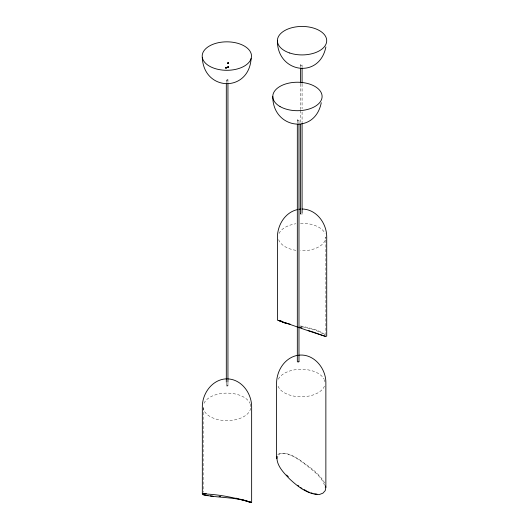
<?xml version="1.0" encoding="UTF-8"?>
<svg xmlns="http://www.w3.org/2000/svg" width="529" height="529" viewBox="0 0 529 529"><rect width="100%" height="100%" fill="white"/><g stroke="black" fill="none" stroke-linecap="round" stroke-linejoin="round"><path stroke-width="0.4" stroke-dasharray="2.65 1.98" d="M277.408 458.61L278.023 455.37L280.211 453.651C290.461 452.447 298.918 459.833 306.641 465.467C313.902 471.392 322.988 477.542 325.037 487.282M277.778 454.801L279.484 453.426C289.978 451.911 298.832 459.324 306.833 465.004C313.71 470.05 320.653 475.677 324.819 483.268M300.465 325.924C309.227 327.815 318.637 329.574 325.877 335.194M300.518 326.4L302.059 326.671M302.826 326.849C310.497 328.747 318.689 330.407 325.077 335.313M325.884 335.247L325.884 237.045A23.825 13.754 0 0 1 300.505 250.772M302.085 64.968A0.82 0.476 0 0 1 300.856 65.378A0.82 0.476 0 0 1 300.856 64.558A0.82 0.476 0 0 1 302.085 64.968L302.085 67.448M302.085 83.972L302.085 108.756M302.085 112.062L302.085 122.801M300.446 64.968L300.446 67.448M300.446 83.972L300.446 109.582M300.446 110.409L300.446 122.801M298.978 120.037A0.82 0.476 0 0 1 297.741 120.447A0.82 0.476 0 0 1 297.741 119.627A0.82 0.476 0 0 1 298.978 120.037L298.978 123.336M297.331 120.037L297.331 123.336M227.946 79.806L227.946 83.113M227.946 383.075L227.946 385.555M226.313 79.892L226.313 83.198M226.313 383.161L226.313 385.641M203.156 407.687L203.156 492.228M250.686 408.302A23.825 13.754 0 0 1 226.359 420.621A23.825 13.754 0 0 1 203.189 407.581M203.969 403.31A23.825 13.754 0 0 1 226.987 393.113A23.825 13.754 0 0 1 250.005 403.31M250.29 404.004A23.825 13.754 0 0 1 250.812 406.867M324.429 386.17A23.825 13.754 0 0 1 300.75 396.796A23.825 13.754 0 0 1 277.824 385.634M278.333 379.22A23.825 13.754 0 0 1 301.074 369.282A23.825 13.754 0 0 1 324.026 379.055M324.356 379.743A23.825 13.754 0 0 1 324.965 381.878M295.89 250.329A23.825 13.754 0 0 1 278.36 238.48M279.041 233.481A23.825 13.754 0 0 1 295.89 223.754M300.505 223.317A23.825 13.754 0 0 1 325.077 233.481M226.604 80.216A0.82 0.476 0 0 0 227.939 79.932A0.82 0.476 0 0 0 226.848 79.403A0.82 0.476 0 0 0 226.604 80.216M226.604 385.958A0.82 0.476 0 0 0 227.939 385.681A0.82 0.476 0 0 0 226.848 385.152A0.82 0.476 0 0 0 226.604 385.958"/><path stroke-width="0.79" d="M251.13 58.54A24.658 14.237 0 0 1 210.998 66.971A24.658 14.237 0 0 1 218.417 42.69A24.658 14.237 0 0 1 251.13 58.54C248.802 92.932 203.553 91.484 202.283 57.311M298.442 355.23C313.671 353.187 325.937 368.184 325.864 382.579L325.864 487.269L325.236 490.634L322.961 493.134L319.212 494.608C307.521 494.377 297.781 486.528 289.594 478.943C283.881 472.966 276.29 465.467 276.958 456.606M325.877 46.936C319.43 79.581 277.163 72.784 277.401 40.687M321.262 102.719C314.815 135.364 272.547 128.56 272.785 96.463M227.695 63.09L228.621 63.235M225.645 67.798L226.577 67.937M226.987 378.83C212.579 379.015 202.243 393.173 202.329 406.867L202.329 493.868C218.953 494.245 235.703 497.855 251.645 502.55L251.645 406.867C251.685 393.47 241.865 379.511 227.781 378.89M297.648 355.309C284.642 357.763 276.515 370.796 276.581 383.499L276.581 458.623M297.384 209.603C285.078 212.413 277.566 224.937 277.401 237.045L277.401 320.124C293.582 325.441 309.525 331.571 325.877 336.411L326.717 336.074L326.717 237.045C326.803 223.35 316.468 209.193 302.059 209.008M298.865 209.246L300.465 209.127M219.118 496.466L220.606 496.5M206.35 493.577L203.156 493.868L203.969 494.893C219.35 498.186 235.802 496.744 250.812 502.55L244.59 500.203M207.983 495.733L203.169 494.767L202.329 493.868M210.284 495.911L213.2 496.215M314.603 493.841L317.003 494.106M227.728 63.288L228.316 63.381L228.588 62.792L227.569 62.951L227.82 63.361M225.678 67.996L226.267 68.082L226.544 67.494L225.519 67.652L225.771 68.062M250.005 502.014L250.806 502.133M285.356 322.935L286.811 323.206M239.604 499.131L241.012 499.402M242.427 499.674L243.836 499.951M290.143 324.165L285.21 323.14L279.041 320.481L281.421 321.024M248.954 501.743L250.184 502.054M236.027 498.126L238.182 498.781M308.228 330.546L313.975 332.311M322.697 335.505L325.077 336.285M284.622 322.802L278.241 320.362M308.129 491.891L309.551 492.354M310.966 492.823L313.089 493.524M323.411 335.743L314.676 332.589M299.745 327.107L302.059 327.901M245.727 500.652L247.684 501.347M250.806 502.213L251.645 502.55M304.043 489.543L307.448 491.501M297.662 485.245L298.898 486.138M300.756 487.48L302.019 488.849M286.612 475.035L288.298 476.781M325.52 485.933L325.864 487.269M302.085 68.274L302.085 83.146M302.085 123.627L302.085 212.856M300.446 68.274L300.446 83.146M300.446 124.454L300.446 213.683M298.978 124.156L298.978 361.486M297.331 124.156L297.331 361.486A0.82 0.476 0 0 0 298.045 361.955A0.82 0.476 0 0 0 298.951 361.611M228.158 62.534L228.158 63.295M228.171 66.575L228.171 67.342M227.946 83.939L227.946 382.249M226.313 84.025L226.313 382.335M226.114 67.236L226.114 68.003M302.059 213.802A0.82 0.476 0 0 1 301.847 214.014M300.684 214.014A0.82 0.476 0 0 1 300.472 213.802M228.019 66.74L227.741 67.335L228.64 67.276L228.052 66.938L227.834 67.401L228.759 67.176L228.019 66.74M280.006 106.534A24.658 14.237 0 0 0 321.262 100.153A24.658 14.237 0 0 0 291.062 82.716A24.658 14.237 0 0 0 280.006 106.534M289.727 53.012A24.658 14.237 0 0 0 326.717 40.687A24.658 14.237 0 0 0 289.727 28.354A24.658 14.237 0 0 0 289.727 53.012"/></g></svg>
